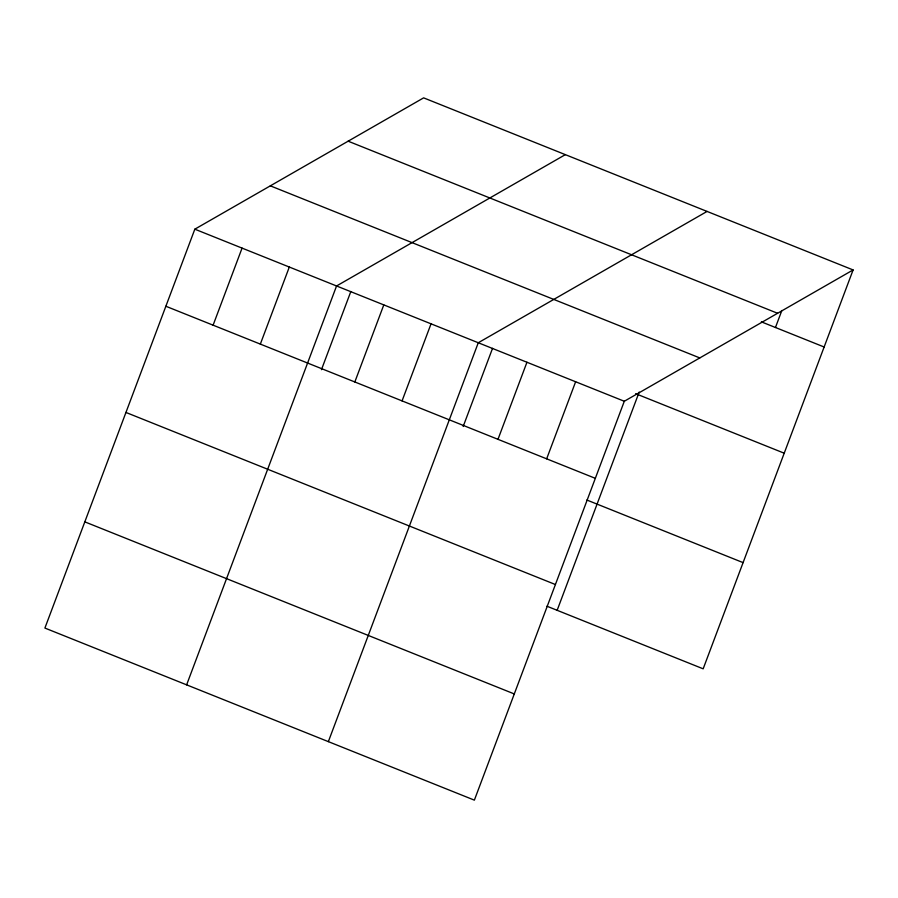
<?xml version="1.0" encoding="UTF-8"?>
<svg xmlns="http://www.w3.org/2000/svg" width="898" height="898" viewBox="0 0 898 898"><rect width="100%" height="100%" fill="white"/><g stroke="black" fill="none" stroke-linecap="round" stroke-linejoin="round"><path stroke-width="1.35" d="M194.832 229.181L44.9 628.061L474.369 800.14L624.301 401.26L853.1 269.939L423.632 97.86L194.832 229.181L624.301 401.26M213.107 325.177L242.067 248.117M260.341 344.102L289.313 267.043M186.627 684.848L336.559 285.968L565.358 154.636M321.45 369.695L350.826 291.536M354.833 381.964L383.794 304.905M402.068 400.89L431.04 323.83M328.354 741.636L478.275 342.755L707.085 211.423M463.177 426.483L492.553 348.323M497.986 439.324L526.946 362.264M546.658 458.822L575.629 381.762M557.153 610.303L639.185 392.067M775.457 327.501L781.844 310.517M853.1 269.939L703.168 668.819L546.938 606.217M348.132 141.188L777.589 313.279M761.369 321.854L824.128 346.998M270.332 185.841L699.8 357.932M635.638 393.672L784.212 453.198M165.861 306.252L595.329 478.331M586.854 500.018L743.084 562.619M125.945 412.451L555.413 584.531M84.816 521.861L514.285 693.941"/></g></svg>
